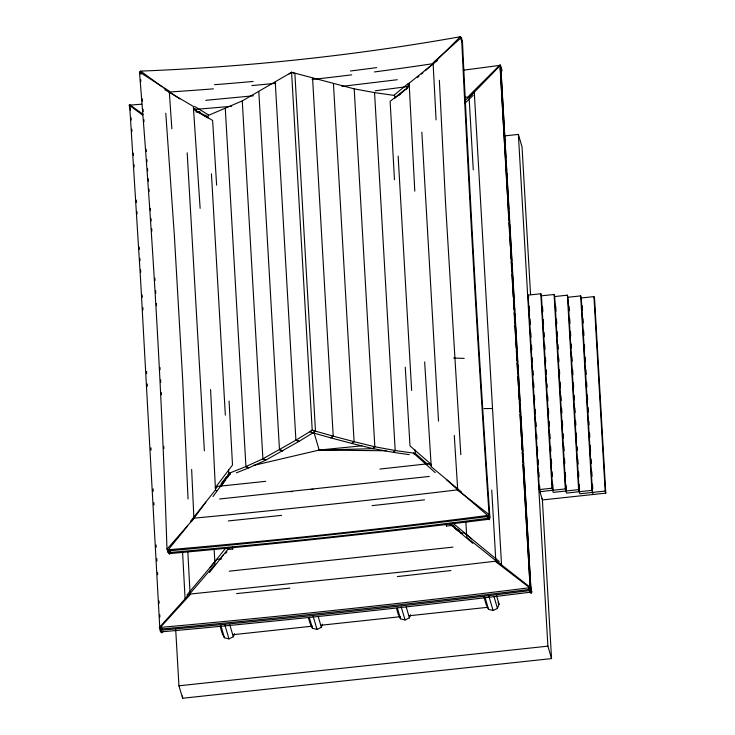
<?xml version="1.0" encoding="UTF-8"?>
<svg xmlns="http://www.w3.org/2000/svg" width="735" height="735" viewBox="0 0 735 735"><rect width="100%" height="100%" fill="white"/><g stroke="black" fill="none" stroke-linecap="round" stroke-linejoin="round"><path stroke-width="1.1" d="M488.509 517.027L489.097 514.573A4516.327 643.989 -89 0 1 461.58 37.375L433.08 62.76L436.085 119.906M462.398 40.149A4516.327 643.989 -89 0 0 489.914 517.348L489.326 519.801A4520.048 810.282 -87.9 0 1 489.161 517.55M220.096 626.275L222.356 633.956L224.432 637.741L228.971 638.908L233.326 636.776L234.529 633.643M310.4 624.493L312.476 628.269L317.015 629.445L321.37 627.313L322.573 624.18M398.958 615.967L400.511 618.806L405.058 619.972L409.404 617.85L410.617 614.717M487.002 606.504L488.554 609.343L493.102 610.509L497.448 608.387L499.065 604.207L496.483 595.433M408.164 84.801L409.129 83.211L437.509 60.408M220.84 486.524L225.838 479.679M227.087 477.97L229.586 474.553M230.505 472.642L212.975 496.548M215.566 489.023L217.514 486.395A3078.005 277.141 -5.6 0 0 265.758 481.324M203.889 504.816L205.837 502.18M229.485 473.285L220.031 486.046M203.237 505.689L191.311 521.749M227.565 475.38L228.842 473.689M221.161 483.814L226.279 477.07M215.217 487.783L232.499 465.007L229.072 401.089M210.577 389.559L215.465 489.905L190.448 521.409M225.627 553.4L226.94 551.737M209.457 572.519L229.081 547.713M219.884 559.289L221.851 556.808M226.04 547.694L210.146 567.42M222.218 556.22L223.55 554.576M187.462 526.131L168.278 549.78L168.48 550.846A1617.827 275.12 -5.2 0 0 488.784 516.402L460.404 491.954M486.193 516.08L489.602 519.186A1617.827 275.12 -5.2 0 1 169.289 553.62L169.096 552.555L171.237 549.936M186.901 595.065L216.843 559.418L221.364 558.949M208.207 117.82L208.078 115.533L242.265 100.897L291.584 72.287L354.196 88.861L374.556 92.61L395.191 450.518L393.602 452.411L409.22 454.634M414.218 454.643L415.284 453.385L415.082 449.958M168.839 551.388L166.974 549.201L193.902 518.469L191.642 469.38M169.656 554.162L167.791 551.985L169.289 550.285M162.453 628.443L160.947 630.125L159.78 627.956L140.651 280.853L129.608 104.664L143.077 114.293M163.271 631.218L161.764 632.899L160.597 630.731L160.478 628.443M159.339 627.506L189.345 594.128L405.16 571.665L496.667 561.081L530.587 587.596L531.368 589.213A3861.065 1278.955 -4.2 0 1 159.752 629.169L159.339 627.506A3857.262 1384.565 -4 0 0 530.596 587.614M529.714 589.047L532.186 591.987A3861.065 1278.955 -4.2 0 1 160.57 631.944L160.156 630.281L161.663 628.618M159.78 627.956L190.135 594.698L187.802 551.397M160.597 630.731L162.113 629.068M501.307 67.85L500.471 65.268L469.895 96.717M460.964 38.863L460.257 36.75L436.324 60.693M500.581 72.177L502.115 70.624L501.288 68.043M354.196 88.861L374.841 446.77L372.957 448.607L393.308 452.356L395.191 450.518L415.284 453.385M473.184 95.357L464.777 103.424M464.814 100.769L474.268 91.967L501.564 565.298L466.762 537.358L465.825 521.437M433.099 63.715L425.299 70.652M417.37 77.625L418.959 76.229M421.339 74.143L422.919 72.756M375.263 90.763A3078.015 2348.444 0.3 0 0 407.052 86.611L409.432 84.543M408.357 83.395L394.236 95.008M404.636 90.35L394.888 98.159M409.027 86.399L390.138 101.311L394.465 179.753M398.848 95.348L400.639 93.942M374.841 446.77L354.095 441.689L351.854 443.453L372.59 448.534L374.841 446.77L395.191 450.518M354.095 441.689L333.221 436.167L330.869 437.895L351.743 443.425L354.095 441.689L333.46 83.781M289.131 73.996L291.584 72.287L294.864 73.381L315.499 431.289L299.191 441.266L295.911 440.182L262.9 458.805L245.94 466.569L228.714 473.441L228.521 470.014M333.221 436.167L312.219 430.205L309.766 431.904L330.768 437.876L333.221 436.167L312.586 78.259M275.276 82.265L295.911 440.182L312.219 430.205L315.499 431.289M236.348 472.862L248.513 468.002L245.94 466.569L225.296 108.661M253.603 465.42L319.174 450.05L361.813 445.814M465.374 97.259L468.765 96.845M341.885 86.381L397.313 79.729M397.332 576.589L450.923 570.544M460.937 533.187L464.318 532.82L499.267 561.485M429.304 476.445L219.563 499.001M452.962 547.125L229.265 571.178M504.715 135.883L518.377 134.413L522.034 146.853L530.551 294.533M541.419 295.837L554.098 294.469L554.704 296.545L567.383 295.185L567.99 297.262L580.668 295.893L581.284 297.969L593.953 296.609L594.569 298.676L605.778 493.139L542.402 499.947L539.352 489.583L528.134 295.121L540.813 293.761L541.419 295.837L552.637 490.291M290.389 491.706L292.659 491.467M310.813 489.51L313.082 489.271M539.352 489.583L552.022 488.224L553.244 492.367L578.601 489.639L579.814 493.791L605.171 491.063L605.778 493.139M593.099 494.499L591.886 490.355L566.529 493.075L565.307 488.931L539.959 491.66L539.628 485.936M232.554 546.73L232.683 549.017L228.493 549.468L227.997 547.795M445.759 523.513L446.503 526.03L450.693 525.58L450.564 523.292M233.114 634.691L312.439 626.156M321.158 625.219L400.474 616.693M409.202 615.755L487.388 607.349M178.945 685.81L547.887 646.148L551.544 658.588L182.611 698.25L178.945 685.81L175.711 629.711M236.624 593.586L289.893 588.138M205.708 100.328L253.437 95.789M313.9 432.125L319.174 450.05L374.023 448.662M484.034 408.596L492.312 408.513M319.174 450.05L386.187 450.775M453.633 358.046L464.189 358.377M374.556 92.61L394.64 95.477L394.778 97.764M295.911 440.182L299.108 441.312L266.015 459.991L262.9 458.805L242.265 100.897M279.475 449.71L282.672 450.849L279.475 449.71L258.83 91.801M379.912 469.049A3078.005 277.141 -5.6 0 0 428.79 463.675L429.332 463.914M262.9 458.805L265.712 460.138L248.752 467.901L245.94 466.569M228.714 473.441L230.432 474.406M197.954 112.097L207.628 117.719M193.921 109.515L212.626 120.421L216.623 185.174M165.026 89.771L193.351 106.41L200.131 208.354M208.161 117.618L197.687 111.362M208.529 114.972L194.536 106.382M204.973 115.064L206.719 116.139M166.974 549.201A4516.327 1468.852 76.4 0 0 139.457 72.002L169.261 91.122L171.852 128.781M193.994 108.174L195.767 109.331A3078.015 2348.444 0.3 0 0 231.718 106.263M179.781 98.894L169.151 91.838M163.914 88.172L166.588 90.102M162.132 86.895L140.679 71.111L141.001 74.364M142.572 115.064L129.222 105.178L129.691 107.797M528.584 589.075L530.303 590.407L530.211 588.129L495.877 561.825L491.733 490.07M528.456 588.937L531.028 590.903L531.12 593.182L529.402 591.85M489.097 514.573L457.721 490.107L454.285 435.405M488.169 515.998L489.914 517.348M215.465 489.905L216.715 490.897M461.736 492.239L431.243 466.707L424.655 361.96M452.402 522.668L471.594 538.81M453.219 525.442L454.965 526.912M457.583 529.108L459.329 530.578M450.84 523.871L462.159 533.472M450.233 524.11L472.78 543.303M449.866 524.055L452.475 526.278M454.212 527.758L457.685 530.725M431.399 464.557L410.001 445.897L405.27 367.197M427.807 464.492L415.192 453.32M413.392 452.981L435.239 472.651M428.79 463.675L431.197 465.843M446.384 479.551L461.01 492.753M139.457 72.002L140.679 73.206M498.027 602.314L499.065 604.207M461.075 39.525L462.131 42.703M528.134 295.121L528.741 297.197M493.902 596.324L497.448 608.387M488.904 596.25L493.102 610.509M485.008 597.279L488.554 609.343M483.906 596.783L486.487 605.557M450.197 523.899L450.693 525.58M406.179 606.88L409.404 617.85M401.181 606.816L405.058 619.972M397.286 607.836L400.511 618.806M396.505 608.442L398.443 615.02M318.136 616.343L321.37 627.313M313.138 616.279L317.015 629.445M309.242 617.308L312.476 628.269M308.461 617.905L310.078 623.39M232.186 547.336L232.683 549.017M229.77 624.713L233.326 636.776M224.772 624.649L228.971 638.908M220.877 625.669L224.432 637.741M407.052 86.611L407.502 88.43M130.04 107.962L130.508 110.572M195.767 109.331L195.997 111.169M165.788 113.199L174.342 235.283L182.684 379.912L188.041 499.01M460.808 454.726L445.704 206.112L439.365 80.335M187.186 152.788L204.376 450.849M131.069 117.738L131.207 120.025M131.785 129.176L131.923 131.464M133.292 153.202L133.43 155.489M134.009 164.64L134.147 166.928M136.232 200.104L136.37 202.391M136.949 211.551L137.087 213.839M139.172 247.015L139.31 249.303M139.889 258.454L140.027 260.741M140.605 269.892L140.743 272.18M438.519 421.127L421.853 132.181M593.953 296.609L605.171 491.063M582.221 305.76L582.487 310.335M582.947 318.347L583.213 322.922M583.673 330.925L583.939 335.5M584.463 344.651L584.656 348.087M585.189 357.238L585.455 361.813M585.914 369.815L586.181 374.391M586.64 382.402L586.907 386.977M587.366 394.98L587.632 399.555M588.092 407.567L588.358 412.142M588.882 421.293L589.084 424.72M589.543 432.731L589.81 437.307M590.269 445.309L590.6 451.033M591.059 459.035L591.326 463.61M591.785 471.622L592.052 476.197M592.511 484.2L592.778 488.775M581.284 297.969L592.493 492.422M580.668 295.893L591.886 490.355M569 306.192L569.267 310.767M569.726 318.779L569.992 323.354M570.452 331.356L570.718 335.932M571.178 343.943L571.444 348.519M571.904 356.521L572.17 361.096M572.694 370.247L572.96 374.822M573.419 382.834L573.686 387.409M574.145 395.412L574.412 399.987M574.871 407.998L575.137 412.574M575.597 420.576L575.863 425.152M576.323 433.163L576.589 437.738M577.113 446.889L577.315 450.316M577.839 459.467L578.105 464.042M578.564 472.054L578.831 476.629M579.29 484.641L579.557 489.216M567.99 297.262L579.208 491.715M567.383 295.185L578.601 489.639M555.779 306.624L556.046 311.199M556.505 319.21L556.772 323.786M557.231 331.788L557.497 336.364M557.957 344.375L558.223 348.95M558.747 358.101L558.949 361.528M559.409 369.54L559.675 374.115M560.134 382.117L560.465 387.841M560.924 395.853L561.191 400.428M561.65 408.43L561.917 413.006M562.376 421.017L562.642 425.593M563.102 433.595L563.368 438.17M563.828 446.182L564.094 450.757M564.553 458.759L564.82 463.335M565.344 472.486L565.61 477.061M566.069 485.072L566.336 489.648M554.704 296.545L565.922 491.008M554.098 294.469L565.307 488.931M542.559 307.065L542.825 311.64M543.284 319.642L543.551 324.218M544.01 332.229L544.277 336.805M544.736 344.807L545.003 349.382M545.462 357.394L545.728 361.969M546.188 369.971L546.454 374.547M546.978 383.698L547.18 387.134M547.704 396.284L547.97 400.86M548.429 408.862L548.696 413.438M549.155 421.449L549.422 426.024M549.881 434.027L550.147 438.602M550.607 446.614L550.873 451.189M551.333 459.191L551.599 463.767M552.058 471.778L552.325 476.353M552.784 484.356L553.115 490.08M540.813 293.761L552.022 488.224M542.301 498.312L551.544 658.588M529.274 306.348L529.54 310.923M529.999 318.935L530.33 324.649M530.789 332.661L531.056 337.236M531.515 345.239L531.782 349.814M532.241 357.826L532.508 362.401M532.967 370.403L533.233 374.979M533.693 382.99L533.959 387.565M534.418 395.568L534.685 400.143M535.209 409.294L535.475 413.869M535.934 421.881L536.201 426.456M536.66 434.458L536.927 439.034M537.386 447.045L537.653 451.621M538.112 459.623L538.378 464.198M538.838 472.21L539.104 476.785M518.377 134.413L547.887 646.148M500.847 67.611L531.028 590.903M511.091 248.329L510.439 236.881M511.22 250.607L511.808 260.87M511.946 263.158L512.534 273.42M512.663 275.698L513.26 285.97M513.388 288.249L513.986 298.511M514.114 300.799L514.702 311.061M514.84 313.34L515.492 324.751M515.63 327.029L516.218 337.291M516.347 339.579L516.944 349.842M517.072 352.12L517.67 362.392M517.798 364.67L518.386 374.942M518.524 377.22L519.112 387.483M519.314 390.91L519.902 401.172M520.031 403.451L520.628 413.722M520.757 416.001L521.354 426.282M521.492 428.569L522.089 438.85M522.227 441.138L522.824 451.428M522.962 453.715L523.559 464.005M523.697 466.293L526.508 514.307M526.637 516.595L531.12 593.182M530.211 588.129L500.03 64.836L469.003 95.798L473.267 169.831M510.338 246.694L509.75 236.394M510.467 248.972L511.064 259.235M511.192 261.522L511.78 271.785M511.918 274.063L512.506 284.335M512.635 286.613L513.232 296.876M513.425 300.303L513.958 309.426M514.151 312.853L514.748 323.115M514.877 325.394L515.465 335.665M515.602 337.944L516.191 348.206M516.319 350.494L516.916 360.756M517.045 363.035L517.642 373.306M517.835 376.724L518.359 385.847M518.561 389.274L519.149 399.537M519.287 401.815L519.875 412.087M520.003 414.365L520.601 424.646M520.738 426.934L521.345 437.224M521.473 439.512L522.08 449.802M522.208 452.08L522.815 462.37M522.943 464.658L530.303 590.407M446.365 523.743L446.503 526.03M398.14 156.086L411.655 390.496M291.584 72.287L312.219 430.205M211.441 173.855L225.351 415.128M182.473 695.962L182.611 698.25M142.121 295.029L142.25 297.308M142.847 307.57L142.976 309.848M146.531 371.423L146.66 373.702M147.248 383.964L147.386 386.242M150.932 447.808L151.061 450.096M500.994 70.826L505.946 157.869M506.075 160.156L506.663 170.465M506.792 172.753L508.877 209.401M509.006 211.689L509.585 221.998M509.722 224.285L510.301 234.594M500.177 68.052L507.407 195.17M507.536 197.458L508.841 220.362M508.969 222.659L509.557 232.958M214.096 548.494L214.96 564.425L185.101 599.319L182.537 551.232M409.129 83.211L414.797 191.164M153.146 488.95L153.266 491.237M153.872 502.666L153.992 504.954M156.096 544.975L156.215 547.263M156.812 558.692L156.932 560.98M157.538 572.418L157.657 574.706M159.036 601L159.155 603.288M159.761 614.726L159.881 617.014M531.414 590.389A3857.262 1384.565 -4 0 1 160.166 630.299M488.683 518.203A1614.133 340.461 -5 0 1 169.096 552.555M457.896 489.804A2174.543 435.193 -5 0 1 193.838 518.193M487.865 515.428A1614.133 340.461 -5 0 1 168.278 549.78M433.319 63.623A2174.543 1493.566 -1 0 1 374.418 71.938M351.707 74.832A2174.543 1493.566 -1 0 1 312.081 79.49M275.744 83.303A2174.543 1493.566 -1 0 1 251.866 85.572M213.416 88.843A2174.543 1493.566 -1 0 1 169.261 92.013M460.257 36.75A1614.133 1095.692 -1.1 0 1 140.679 71.111M140.642 79.38A4516.327 1468.852 76.4 0 1 140.835 81.677M142.213 98.894A4516.327 1468.852 76.4 0 1 142.397 101.182M143.031 109.212A4516.327 1468.852 76.4 0 1 143.206 111.499M143.83 119.52A4516.327 1468.852 76.4 0 1 144.014 121.808M146.09 149.242A4516.327 1468.852 76.4 0 1 146.265 151.52M146.853 159.504A4516.327 1468.852 76.4 0 1 147.018 161.783M147.514 168.627A4516.327 1468.852 76.4 0 1 147.68 170.906M148.259 178.871A4516.327 1468.852 76.4 0 1 148.424 181.15M148.984 189.106A4516.327 1468.852 76.4 0 1 149.15 191.385M150.326 208.409A4516.327 1468.852 76.4 0 1 150.482 210.679M151.024 218.617A4516.327 1468.852 76.4 0 1 151.18 220.886M151.713 228.805A4516.327 1468.852 76.4 0 1 151.86 231.075M154.883 278.216A4516.327 1468.852 76.4 0 1 155.021 280.513M155.645 290.858A4516.327 1468.852 76.4 0 1 155.792 293.155M156.399 303.481A4516.327 1468.852 76.4 0 1 156.537 305.769M159.964 367.454A4516.327 1468.852 76.4 0 1 160.083 369.733M160.616 379.967A4516.327 1468.852 76.4 0 1 160.726 382.237M161.241 392.453A4516.327 1468.852 76.4 0 1 161.351 394.723M163.767 446.338A4516.327 1468.852 76.4 0 1 163.868 448.626M167.718 549.725A4516.327 1468.852 76.4 0 1 167.791 551.985M199.957 111.83A3078.015 2348.444 0.3 0 1 197.706 112.014M424.518 499.828A2277.719 218.46 -5.6 0 1 372.048 505.634M281.606 515.354A2277.719 218.46 -5.6 0 1 228.309 520.922M376.651 67.611A2277.719 1729.189 0.2 0 1 350.43 70.992M253.162 81.447A2277.719 1729.189 0.2 0 1 214.565 84.7M406.593 89.495A3083.003 2420.86 0.8 0 1 404.323 89.799M199.488 111.821A3083.003 2420.86 0.8 0 1 196.107 112.097M500.471 65.268A3857.252 2152.153 -2.5 0 1 463.252 70.202M141.781 104.168A3857.252 2152.153 -2.5 0 1 129.222 105.178"/></g></svg>
